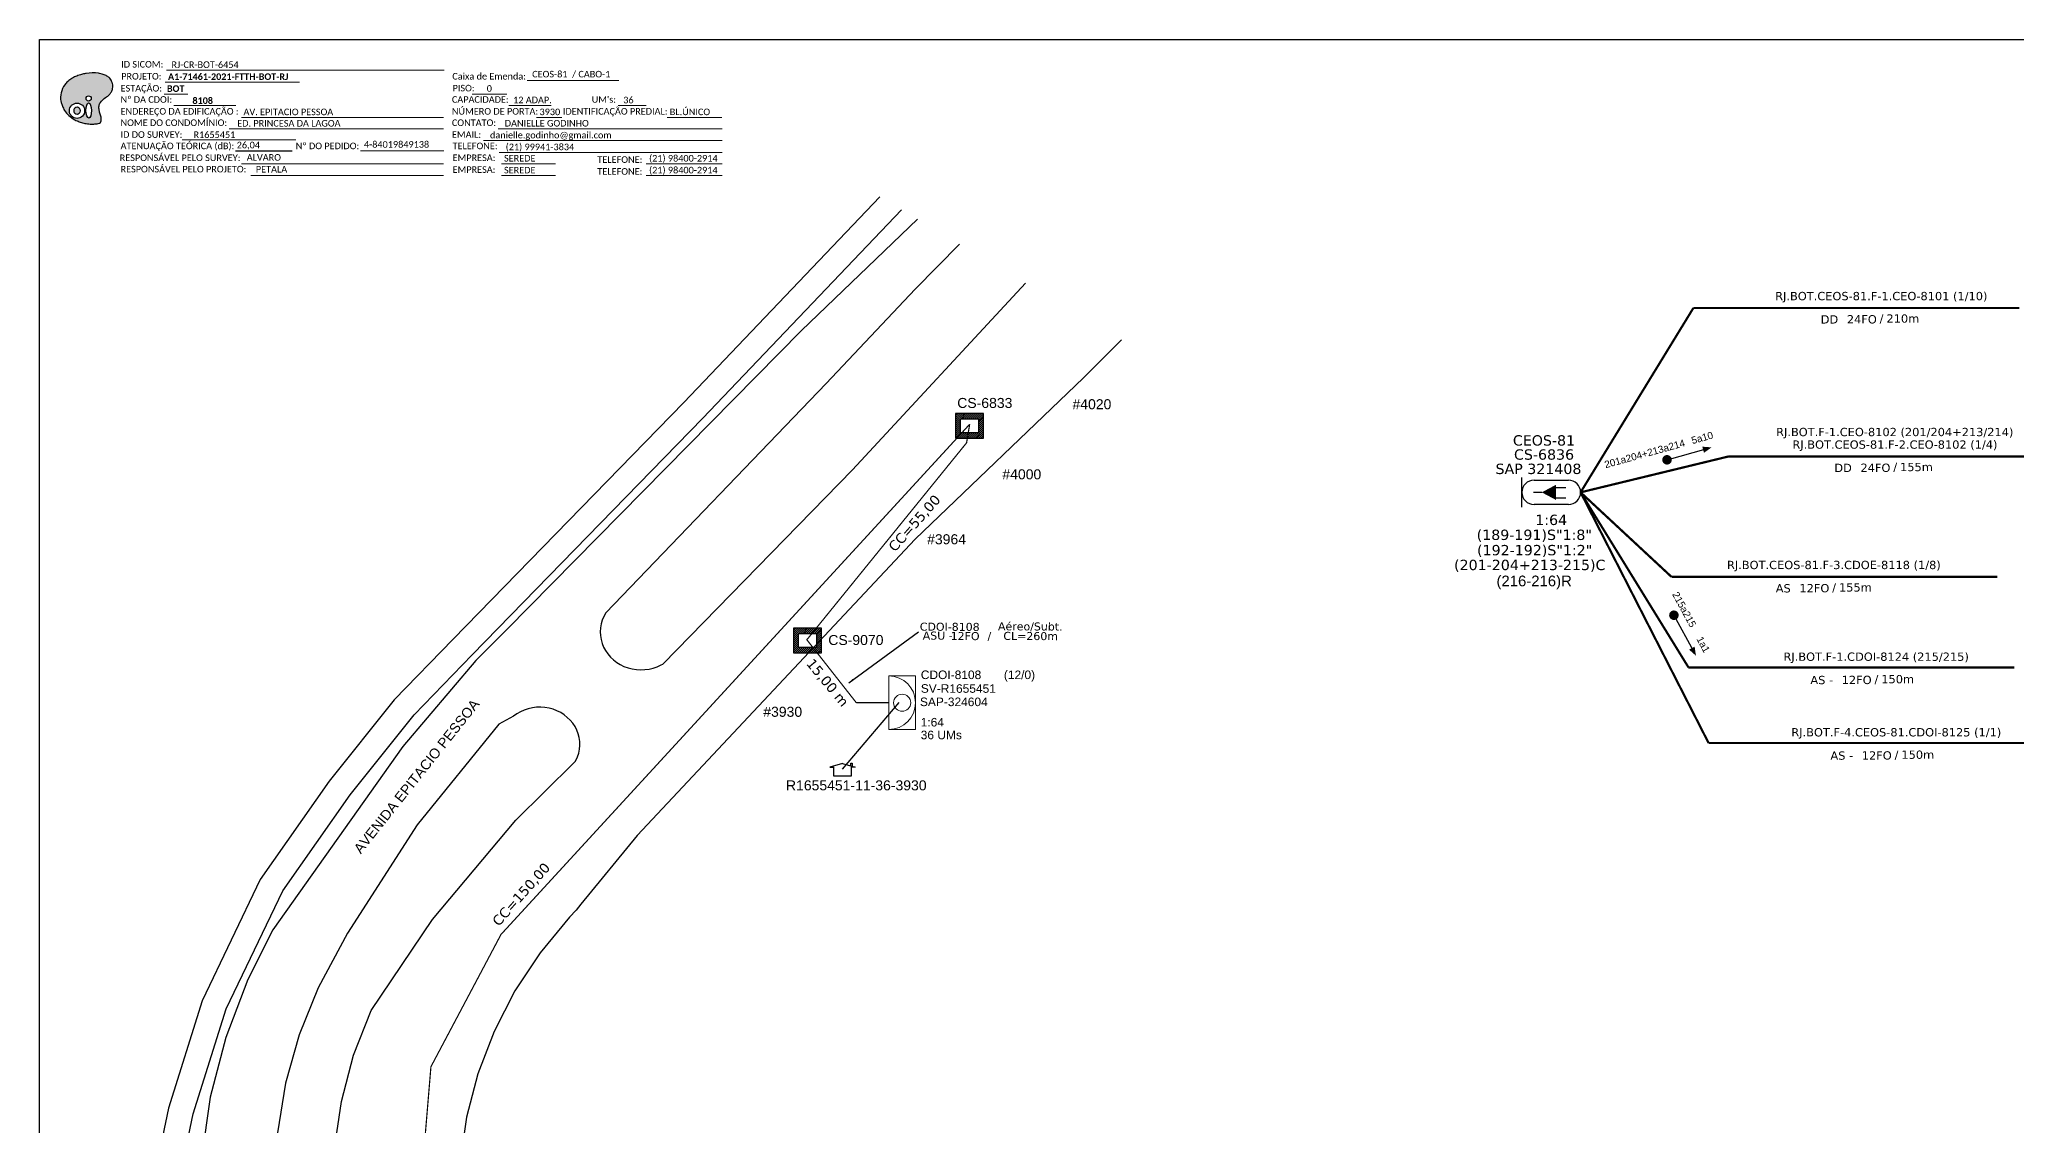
# Model space of a CAD drawing. Extents: x 0 to 841, y 0 to 594.
# Drawn here: x 0 to 541, y 297 to 594 of the extents above; entities that cross this region are included whole.
import ezdxf
from ezdxf.enums import TextEntityAlignment as Align

# ---------------------------------------------------------------- set-up
doc = ezdxf.new("R2010")
doc.units = 0
for name, color, linetype in [('10.1-Caixas Subterrâneas', 5, 'Continuous'), ('20.4-CEOS', 1, 'Continuous'), ('CAP a instalar', 1, 'Continuous'), ('celulas gpon', 7, 'Continuous'), ('label_cabos', 7, 'Continuous'), ('Legenda', 1, 'Continuous'), ('MUB_SEGMENTO', 7, 'Continuous'), ('QUADRA', 7, 'Continuous'), ('SETA', 7, 'Continuous'), ('surveys', 7, 'Continuous'), ('surveys legendas', 7, 'Continuous')]:
    doc.layers.add(name, color=color, linetype=linetype)
for name, color, linetype, lineweight in [("20.0-LEGENDA DOS CDO'S", 1, 'Continuous', 0), ('20.1-CDO_INTERIOR', 1, 'Continuous', 0), ('40.1-ETIQUETAS', 1, 'Continuous', 20)]:
    doc.layers.add(name, color=color, linetype=linetype, lineweight=lineweight)
doc.layers.add('DROP DE CLIENTE', color=140, linetype='Continuous', plot=False)
doc.layers.add('EXTRA', color=50, linetype='Continuous', plot=False)
doc.styles.add('ARIAL', font='arial.ttf')
doc.styles.add('siredit', font='verdana.ttf')
doc.styles.add('WMF-Calibri0', font='calibri.ttf')
doc.styles.add('WMF-Calibri1', font='calibrib.ttf')
doc.linetypes.add('FENCELINE1', pattern='A,0.25,-0.1,[133,ltypeshp.shx,S=0.1,R=0,X=-0.1,Y=0],-0.1,1', length=1.45)
doc.dimstyles.new('ISO-25', dxfattribs={"dimtxt": 2.5, "dimasz": 2.5, "dimexe": 1.25, "dimexo": 0.625, "dimtad": 1, "dimtxsty": 'Standard', "dimcen": 2.5, "dimadec": 0, "dimazin": 0, "dimtfac": 1, "dimtmove": 0, "dimatfit": 3, "dimfxl": 0, "dimarcsym": 0})

# ---------------------------------------------------------------- blocks, each defined once
blk = doc.blocks.new('OI')
h = blk.add_hatch(color=40)
edge = h.paths.add_edge_path()
edge.add_spline(control_points=[(4.35, -0.67), (3.92, -0.99), (3.26, -1.5), (2.81, -2.59), (2.9, -3.5), (3.06, -4.27), (3.31, -4.85), (3.37, -5.39), (3.4, -5.88), (3.2, -6.4), (2.54, -6.61), (1.65, -6.63), (0.55, -6.67), (-0.56, -6.42), (-1.61, -6.14), (-2.77, -5.61), (-3.92, -4.77), (-4.89, -3.7), (-5.34, -2.65), (-5.6, -1.94), (-5.85, -0.96), (-5.71, 0.47), (-5.1, 2.02), (-4.14, 3.02), (-3.3, 3.61), (-2.37, 4.16), (-1.36, 4.44), (-0.56, 4.7), (0.79, 4.85), (2.24, 4.97), (3.79, 4.57), (4.67, 4.21), (5.44, 3.65), (5.76, 2.99), (6.03, 2.21), (6.01, 1.46), (5.72, 0.64), (5.31, 0.08), (4.88, -0.38), (4.51, -0.55), (4.35, -0.67)], knot_values=[0, 0, 0, 0, 1.60434, 2.417191, 3.427595, 4.282808, 4.776746, 5.304182, 5.888771, 6.258406, 6.858137, 7.79129, 8.986195, 10.124242, 11.187857, 12.242908, 13.953784, 15.414161, 16.515391, 17.349188, 17.675853, 19.552021, 21.515531, 22.568638, 23.63245, 24.621084, 25.782718, 26.745347, 27.142653, 29.870543, 31.004649, 31.921532, 32.709589, 33.801391, 34.042471, 35.192333, 35.971461, 36.628871, 37.254359, 37.836911, 37.836911, 37.836911, 37.836911], degree=3, periodic=0)
h.paths.add_polyline_path([(1.13, -0.87, -1), (-0.04, -0.87, -1)], flags=16)
edge = h.paths.add_edge_path(flags=16)
edge.add_ellipse((0.56, -3.59), major_axis=(-0.02, 1.71), ratio=0.361305, start_angle=0, end_angle=360)
h.paths.add_polyline_path([(-0.36, -3.62, -1), (-3.8, -3.62, -1)], flags=16)
edge = h.paths.add_edge_path(flags=0)
edge.add_ellipse((-2.08, -3.62), major_axis=(0, 0.885), ratio=0.758294, start_angle=0, end_angle=360)
at = {"color": 40}
for centre, radius in [((-2.08, -3.62), 1.72), ((0.54, -0.87), 0.587)]:
    blk.add_circle(centre, radius, dxfattribs=at)
blk.add_ellipse((-2.08, -3.62), major_axis=(0, 0.885), ratio=0.758294, start_param=-3.141592653589792, end_param=3.141592653589792, dxfattribs=at)
blk.add_ellipse((0.56, -3.59), major_axis=(-0.02, 1.71), ratio=0.361305, dxfattribs=at)
at = {"color": 40, "start_tangent": (-0.800898, -0.598801), "end_tangent": (-0.800898, -0.598801)}
blk.add_spline([(4.35, -0.67), (3.2, -1.78), (2.9, -2.54), (2.92, -3.55), (3.12, -4.38), (3.28, -4.85), (3.37, -5.37), (3.35, -5.95), (3.2, -6.29), (2.66, -6.55), (1.73, -6.63), (0.54, -6.62), (-0.58, -6.41), (-1.6, -6.11), (-2.56, -5.67), (-3.95, -4.67), (-4.89, -3.56), (-5.37, -2.56), (-5.64, -1.78), (-5.72, -1.46), (-5.63, 0.42), (-4.84, 2.22), (-4.13, 2.99), (-3.27, 3.62), (-2.4, 4.09), (-1.3, 4.47), (-0.37, 4.72), (0.02, 4.77), (2.75, 4.8), (3.85, 4.53), (4.69, 4.16), (5.31, 3.68), (5.85, 2.73), (5.93, 2.5), (5.94, 1.35), (5.67, 0.62), (5.29, 0.08), (4.84, -0.36), (4.35, -0.67)], degree=3, dxfattribs=at)
blk = doc.blocks.new('SURVEY_SURVEY')
for p, q in [((0, 0.0000127), (-0.0000126, 0.000009)), ((-0.0000126, 0.000009), (-0.0000086, 0.000009)), ((-0.0000086, 0), (-0.0000086, 0.000009)), ((0.0000086, 0), (-0.0000086, 0)), ((0, 0.0000127), (0.0000126, 0.000009)), ((0.0000084, 0.0000132), (0.0000098, 0.0000132)), ((0.0000084, 0.0000103), (0.0000084, 0.0000132)), ((0.0000126, 0.000009), (0.0000086, 0.000009)), ((0.0000086, 0.000009), (0.0000086, 0)), ((0.0000098, 0.0000132), (0.0000098, 0.0000099))]:
    blk.add_line(p, q)
blk = doc.blocks.new('*X13')
at = {"color": 0, "linetype": 'Continuous'}
for p, q in [((-1.25, 0.34099), (-0.49099, 1.1)), ((-1.25, 0.517767), (-0.667767, 1.1)), ((-1.25, 0.694544), (-0.844544, 1.1)), ((-1.25, 0.87132), (-1.02132, 1.1)), ((-1.25, 1.048097), (-1.198097, 1.1)), ((-1.25, 0.164214), (-0.8035, 0.610714)), ((-1.25, -0.012563), (-0.8035, 0.433937)), ((-1.25, -0.18934), (-0.8035, 0.25716)), ((-1.25, -0.366117), (-0.8035, 0.080383)), ((-0.789214, 0.625), (-0.314214, 1.1)), ((-0.612437, 0.625), (-0.137437, 1.1)), ((-0.43566, 0.625), (0.03934, 1.1)), ((-0.258883, 0.625), (0.216117, 1.1)), ((-0.082107, 0.625), (0.392893, 1.1)), ((0.09467, 0.625), (0.56967, 1.1)), ((0.271447, 0.625), (0.746447, 1.1)), ((0.448223, 0.625), (0.923223, 1.1)), ((0.625, 0.625), (1.1, 1.1)), ((0.801777, 0.625), (1.25, 1.073223)), ((0.8035, 0.449947), (1.25, 0.896447)), ((0.8035, 0.27317), (1.25, 0.71967)), ((0.8035, 0.096393), (1.25, 0.542893)), ((0.8035, -0.080383), (1.25, 0.366117)), ((0.8035, -0.25716), (1.25, 0.18934)), ((0.8035, -0.433937), (1.25, 0.012563)), ((-1.25, -0.542893), (-0.8035, -0.096393)), ((-1.25, -0.71967), (-0.8035, -0.27317)), ((-1.25, -0.896447), (-0.8035, -0.449947)), ((-1.25, -1.073223), (-0.801777, -0.625)), ((-1.1, -1.1), (-0.625, -0.625)), ((-0.923223, -1.1), (-0.448223, -0.625)), ((-0.746447, -1.1), (-0.271447, -0.625)), ((-0.56967, -1.1), (-0.09467, -0.625)), ((-0.392893, -1.1), (0.082107, -0.625)), ((-0.216117, -1.1), (0.258883, -0.625)), ((-0.03934, -1.1), (0.43566, -0.625)), ((0.137437, -1.1), (0.612437, -0.625)), ((0.314214, -1.1), (0.789214, -0.625)), ((0.49099, -1.1), (1.25, -0.34099)), ((0.667767, -1.1), (1.25, -0.517767)), ((0.8035, -0.610714), (1.25, -0.164214)), ((0.844544, -1.1), (1.25, -0.694544)), ((1.02132, -1.1), (1.25, -0.87132)), ((1.198097, -1.1), (1.25, -1.048097))]:
    blk.add_line(p, q, dxfattribs=at)
blk = doc.blocks.new('MANHOLE_MQ')
at = {"color": 0, "linetype": 'Continuous'}
for p, q in [((0.00000623, 0.00000569), (-0.00000627, 0.00000569)), ((-0.00000627, 0.00000569), (-0.00000627, -0.00000531)), ((-0.00000404, 0.00000331), (0.00000399, 0.00000331)), ((-0.00000404, -0.00000294), (-0.00000404, 0.00000331)), ((0.00000399, 0.00000331), (0.00000399, -0.00000294)), ((0.00000623, -0.00000531), (0.00000623, 0.00000569)), ((-0.00000627, -0.00000531), (0.00000623, -0.00000531)), ((0.00000399, -0.00000294), (-0.00000404, -0.00000294)), ((0.00000399, -0.00000294), (0.00000399, -0.00000294))]:
    blk.add_line(p, q, dxfattribs=at)
at = {"color": 0, "linetype": 'Continuous', "xscale": 5e-06, "yscale": 5e-06, "zscale": 1e-05}
blk.add_blockref('*X13', (-0.00000002, 0.00000019), dxfattribs=at)
blk = doc.blocks.new('LEGENDA DOS CABOS')
at = {"layer": 'EXTRA', "color": 0, "style": 'siredit'}
for tag, p in [('ID', (4.6, 0.97)), ('XX', (9.03, 0.97))]:
    blk.add_attdef(tag, text='', height=0.48, rotation=359.69, dxfattribs=at).set_placement(p, align=Align.MIDDLE_CENTER)
at = {"layer": 'Legenda', "color": 0, "style": 'siredit'}
for tag, p in [('TIPO_CABO', (1.31, 0)), ('CABO', (4.69, -0.05)), ('/', (6.81, -0.05)), ('METROS', (10.03, -0.05))]:
    blk.add_attdef(tag, text='', height=0.8, rotation=359.69, dxfattribs=at).set_placement(p, align=Align.MIDDLE_CENTER)
blk = doc.blocks.new('CEOS_RP_CT_DRT')
at = {"layer": '20.4-CEOS', "color": 0}
for p, q in [((-4.54, 1.19), (-1.19, 1.19)), ((-1.19, -1.19), (-4.54, -1.19))]:
    blk.add_line(p, q, dxfattribs=at)
for points in [[(-5.73, -1.43), (-5.73, 1.44)], [(-3.79, 0), (-4.59, 0)], [(-2.47, 0.48), (-1.45, 0.48)], [(-2.47, -0.52), (-1.45, -0.52)]]:
    blk.add_lwpolyline(points, dxfattribs=at)
blk.add_lwpolyline([(-3.79, 0, 0, 1.47, 0), (-2.41, 0, 1.47, 1.47, 0)], format="xyseb", dxfattribs=at)
for centre, start, end in [((-4.54, 0), 90, 270), ((-1.19, 0), 270, 90)]:
    blk.add_arc(centre, 1.19, start, end, dxfattribs=at)
at = {"layer": '20.4-CEOS', "color": 7, "style": 'siredit'}
for tag, p in [('Nº_DA_CEOS', (-2.86, 5.6)), ('LOCAL', (-2.86, 4.24)), ('SAP', (-2.86, 2.78)), ('RACIO_SPLITAGEM', (-2.86, -1.88)), ('FIBRAS_SPLITTER', (-2.86, -3.58)), ('FIBRAS_TOP_C', (-2.86, -5.08)), ('RESERVA_FINAIS', (-2.86, -6.39))]:
    blk.add_attdef(tag, text='', height=1.01, dxfattribs=at).set_placement(p, align=Align.TOP_CENTER)
blk = doc.blocks.new('ETIQUETA_RS5F')
at = {"layer": '40.1-ETIQUETAS', "color": 0, "style": 'siredit'}
blk.add_text('/', height=1.5, dxfattribs=at).set_placement((1.58, -1.95), align=Align.MIDDLE_RIGHT)
for tag, p in [('ETIQUETA_R_PRIMARIA', (1.21, 4.1)), ('ETIQUETA_R_SECUNDARIA', (1.21, 2.1)), ('F_ATIVAS/F_MORTAS', (1.14, -4.24))]:
    blk.add_attdef(tag, text='', height=1.5, dxfattribs=at).set_placement(p, align=Align.MIDDLE_CENTER)
for tag, p in [('TIPO_CABO', (-6.58, -2.12)), ('CAP_CABO', (0.4, -2.09))]:
    blk.add_attdef(tag, text='', height=1.5, dxfattribs=at).set_placement(p, align=Align.MIDDLE_RIGHT)
blk.add_attdef('METROS', text='', height=1.5, dxfattribs=at).set_placement((2.14, -1.95), align=Align.MIDDLE_LEFT)
for tag, p in [('FUSÃO_1', (0.85, -8.39)), ('FUSÃO_2', (0.85, -10.6)), ('FUSÃO_3', (0.85, -12.93)), ('FUSÃO_4', (0.85, -15.14)), ('FUSÃO_5', (0.85, -17.16))]:
    blk.add_attdef(tag, text='', height=1.5, dxfattribs=at).set_placement(p, align=Align.CENTER)

msp = doc.modelspace()

# ---------------------------------------------------------------- hatches: boundary and pattern name
h = msp.add_hatch()
h.set_pattern_fill('ANSI31', color=1, scale=10, style=0)
h.set_pattern_definition([(45, (-457.8024, -17.5247), (-0.8838835, 0.8838835), [])])
h.paths.add_polyline_path([(156.27, 370.79), (165.7, 370.79), (165.7, 375.94), (156.27, 375.94)], flags=9)

# ---------------------------------------------------------------- linework, layer by layer
msp.add_lwpolyline([(0, 594), (841, 594), (841, 0), (0, 0)], close=True)
at = {"color": 7, "lineweight": 0}
for points in [[(34.74, 585.59), (110.71, 585.59)], [(34.06, 579.03), (40.61, 579.03)], [(34.35, 582.31), (71.14, 582.31)], [(118.34, 579.07), (127.83, 579.07)], [(133.39, 582.8), (158.52, 582.8)], [(36.72, 575.96), (53.69, 575.96)], [(128.39, 575.96), (140.01, 575.96)], [(158.33, 575.96), (166, 575.96)], [(51.88, 569.61), (110.55, 569.61)], [(55.29, 572.72), (110.55, 572.72)], [(125.51, 569.61), (186.74, 569.61)], [(135.98, 572.72), (142.92, 572.72)], [(171.67, 572.72), (186.71, 572.72)], [(39.04, 566.55), (70.09, 566.55)], [(87.81, 563.58), (110.57, 563.58)], [(121.47, 566.38), (186.74, 566.38)], [(125.75, 563.14), (186.74, 563.14)], [(55.29, 560.03), (110.55, 560.03)], [(126.36, 560.03), (141.16, 560.03)], [(165.97, 560.03), (186.74, 560.03)], [(57.78, 556.79), (110.55, 556.79)], [(126.36, 556.79), (141.16, 556.79)], [(165.97, 556.79), (186.74, 556.79)]]:
    msp.add_lwpolyline(points, dxfattribs=at)
at = {"color": 7}
msp.add_lwpolyline([(53.58, 563.58), (69.09, 563.58)], dxfattribs=at)
at = {"const_width": 1.3}
for points in [[(444.65, 478.88, 1), (445.9, 479.23, 1)], [(446.84, 437.12, 1), (447.46, 435.98, 1)]]:
    msp.add_lwpolyline(points, format="xyb", close=True, dxfattribs=at)
at = {"layer": '20.1-CDO_INTERIOR', "color": 1, "lineweight": 18}
msp.add_lwpolyline([(239.66, 405.3), (239.67, 419.93), (232.35, 419.94), (232.35, 405.31)], close=True, dxfattribs=at)
msp.add_circle((236.01, 412.62), 2.34, dxfattribs=at)
msp.add_arc((232.35, 412.62), 7.31, 269.9724, 89.9724, dxfattribs=at)
at = {"layer": 'CAP a instalar', "color": 7, "linetype": 'FENCELINE1', "ltscale": 7, "const_width": 0.605}
for points in [[(452.48, 520.57), (421.62, 470.16)], [(541.63, 520.57), (452.48, 520.57)], [(462.05, 479.96), (421.62, 470.16)], [(551.2, 479.96), (462.05, 479.96)], [(446.51, 447.03), (421.62, 470.16)], [(535.67, 447.03), (446.51, 447.03)]]:
    msp.add_lwpolyline(points, dxfattribs=at)
at = {"layer": 'CAP a instalar', "linetype": 'FENCELINE1', "ltscale": 4, "const_width": 0.329}
for points in [[(108.88, 209.41), (118.42, 210.65), (102.99, 263.91), (107.08, 313.06), (126.25, 349.23), (254.49, 488.79)], [(254.49, 488.79), (253.64, 483.71), (209.93, 429.84), (223.47, 412.62)], [(223.47, 412.62), (232.35, 412.62)]]:
    msp.add_lwpolyline(points, dxfattribs=at)
at = {"layer": 'CAP a instalar', "color": 8, "linetype": 'FENCELINE1', "ltscale": 7, "const_width": 0.605}
for points in [[(451.14, 422.28), (421.62, 470.16)], [(456.64, 401.61), (421.62, 470.16)], [(540.29, 422.28), (451.14, 422.28)], [(545.79, 401.61), (456.64, 401.61)]]:
    msp.add_lwpolyline(points, dxfattribs=at)
at = {"layer": 'DROP DE CLIENTE'}
msp.add_lwpolyline([(219.71, 394.41), (235.19, 412.69)], dxfattribs=at)
at = {"layer": 'QUADRA', "color": 4}
for points in [[(229.91, 550.95), (176.26, 494.76), (113.17, 429.99), (97.05, 413.37), (79.22, 391.14), (60.4, 364.3), (44.47, 331.11), (35.26, 301.75), (31.59, 284.28), (31.09, 268.17), (32.34, 254.37), (35.32, 243.88), (40.55, 224.22), (52.05, 187.52), (62.38, 160.12)], [(69.95, 159.67), (58.71, 189.49), (47.3, 225.89), (42.09, 245.48), (39.25, 255.47), (38.09, 268.34), (38.56, 283.57), (42.07, 300.22), (51.05, 328.89), (66.56, 361.2), (84.97, 387.45), (102.47, 409.27), (118.39, 425.69), (181.5, 490.48), (235.87, 547.42)], [(240.2, 544.86), (208.47, 514.4), (127.87, 432.69), (119.36, 424.19), (99.42, 400.66), (63.86, 350.46), (57, 336.96), (50.93, 321.1), (46.69, 304.75), (44.35, 288.09), (43.88, 271.28), (45.3, 254.51), (48.56, 238.24), (48.61, 237.99), (76.65, 159.27)], [(251.7, 538.05), (239.57, 525.71), (215.25, 499.93), (154.93, 437.19), (154.39, 436.22), (153.97, 435.23), (153.67, 434.18), (153.47, 433.12), (153.4, 432.03), (153.44, 430.97), (153.62, 429.88), (153.9, 428.85), (154.31, 427.84), (154.83, 426.86), (155.46, 425.95), (156.19, 425.12), (157, 424.34), (157.91, 423.65), (158.88, 423.05), (159.9, 422.56), (161, 422.16), (162.13, 421.87), (163.28, 421.69), (164.45, 421.63), (165.6, 421.67), (166.77, 421.83), (167.89, 422.11), (168.98, 422.47), (170.04, 422.98), (170.07, 423), (170.52, 423.2), (170.6, 423.3), (222.45, 476.33), (269.76, 527.36), (269.76, 527.36)], [(296, 511.83), (285.61, 501.44), (239.54, 457.35), (163.5, 376.32), (148.11, 357.52), (148.11, 357.52), (146.85, 355.9), (145.03, 353.97), (136.97, 344.24), (130.06, 333.79), (124.36, 322.73), (119.92, 311.16), (116.82, 299.24), (115.09, 287.08), (114.74, 274.82), (115.79, 262.6)], [(80.67, 290.67), (82.58, 303.57), (85.93, 316.19), (90.71, 328.42), (107.52, 353.3), (130.34, 380.48), (146.18, 396.19), (146.66, 396.64), (146.68, 396.69), (146.76, 396.84), (147.2, 397.84), (147.54, 398.85), (147.73, 399.89), (147.83, 400.96), (147.79, 402.02), (147.64, 403.08), (147.39, 404.12), (147, 405.12), (146.51, 406.08), (145.91, 406.99), (145.2, 407.85), (144.39, 408.6), (143.53, 409.31), (142.59, 409.92), (141.56, 410.43), (140.49, 410.83), (139.39, 411.12), (138.27, 411.33), (137.12, 411.39), (135.95, 411.38), (134.83, 411.24), (133.71, 410.98), (132.62, 410.62), (131.59, 410.16), (130.61, 409.61), (129.68, 408.96)], [(129.68, 408.96), (125.63, 406.79), (103.31, 379.18), (84.24, 349.56), (76.24, 334.61), (71.05, 321.8), (67.33, 308.54), (65.13, 294.99), (64.46, 281.32), (65.21, 268.8), (71.96, 232.13), (82.82, 196.34), (86.47, 186.77), (87.31, 184.3)]]:
    msp.add_lwpolyline(points, dxfattribs=at)
at = {"layer": 'SETA'}
for points in [[(445.27, 479.06), (456.01, 482.04)], [(447.15, 436.55), (452.47, 426.76)]]:
    msp.add_lwpolyline(points, dxfattribs=at)
for points in [[(454.92, 482.65), (457.44, 482.45), (455.38, 480.98)], [(452.82, 427.96), (453.19, 425.46), (451.3, 427.14)]]:
    msp.add_solid(points, dxfattribs=at)

# ---------------------------------------------------------------- block references
at = {"color": 7, "xscale": 1.213923925138498, "yscale": 1.213923925184645, "zscale": 1.213923925163967, "rotation": 0.1532896023337312}
msp.add_blockref('OI', (12.77, 578.94), dxfattribs=at)
at = {"layer": '10.1-Caixas Subterrâneas', "color": 30, "xscale": 612610.6181868666, "yscale": 612610.6181868666, "zscale": 612610.6181868666, "rotation": 180.0000000000631}
for p in [(254.42, 488.5), (210.11, 429.79)]:
    msp.add_blockref('MANHOLE_MQ', p, dxfattribs=at)
at = {"layer": '20.4-CEOS', "color": 7}
ref = msp.add_blockref('CEOS_RP_CT_DRT', (421.62, 470.15), dxfattribs=dict(at, xscale=2.802302330451965, yscale=2.802302330451965, zscale=2.802302330451965))
ref.add_attrib('Nº_DA_CEOS', 'CEOS-81', dxfattribs={"color": 7, "height": 2.829, "style": 'siredit'}).set_placement((411.61, 485.78), align=Align.TOP_CENTER)
ref.add_attrib('LOCAL', 'CS-6836', dxfattribs={"color": 7, "height": 2.829, "style": 'siredit'}).set_placement((411.63, 481.92), align=Align.TOP_CENTER)
ref.add_attrib('SAP', 'SAP 321408', dxfattribs={"color": 7, "height": 2.829, "style": 'siredit'}).set_placement((410.1, 478), align=Align.TOP_CENTER)
ref.add_attrib('RACIO_SPLITAGEM', '1:64', dxfattribs={"color": 7, "height": 2.829, "style": 'siredit'}).set_placement((413.59, 464.05), align=Align.TOP_CENTER)
ref.add_attrib('FIBRAS_SPLITTER', '(189-191)S"1:8"', dxfattribs={"color": 7, "height": 2.8294, "style": 'siredit'}).set_placement((408.95, 459.96), align=Align.TOP_CENTER)
ref.add_attrib('FIBRAS_TOP_C', '(192-192)S"1:2"', dxfattribs={"color": 7, "height": 2.8294, "style": 'siredit'}).set_placement((409.05, 455.77), align=Align.TOP_CENTER)
ref.add_attrib('RESERVA_FINAIS', '(201-204+213-215)C', dxfattribs={"color": 7, "height": 2.8294, "style": 'siredit'}).set_placement((407.71, 451.72), align=Align.TOP_CENTER)
at = {"layer": '40.1-ETIQUETAS', "color": 7}
ref = msp.add_blockref('ETIQUETA_RS5F', (502.1, 520.66), dxfattribs=dict(at, xscale=1.512077121442401, yscale=1.512077121442401, zscale=1.512077121442401))
ref.add_attrib('ETIQUETA_R_SECUNDARIA', 'RJ.BOT.CEOS-81.F-1.CEO-8101 (1/10)', dxfattribs={"color": 0, "height": 2.2681, "style": 'siredit'}).set_placement((503.89, 523.84), align=Align.MIDDLE_CENTER)
ref.add_attrib('TIPO_CABO', 'DD', dxfattribs={"color": 0, "height": 2.268, "style": 'siredit'}).set_placement((492.1, 517.46), align=Align.MIDDLE_RIGHT)
ref.add_attrib('CAP_CABO', '24FO', dxfattribs={"color": 0, "height": 2.268, "style": 'siredit'}).set_placement((502.66, 517.49), align=Align.MIDDLE_RIGHT)
ref.add_attrib('METROS', '210m', dxfattribs={"color": 0, "height": 2.268, "style": 'siredit'}).set_placement((505.3, 517.7), align=Align.MIDDLE_LEFT)
ref = msp.add_blockref('ETIQUETA_RS5F', (505.83, 480.05), dxfattribs=dict(at, xscale=1.512077121442401, yscale=1.512077121442401, zscale=1.512077121442401))
ref.add_attrib('ETIQUETA_R_PRIMARIA', 'RJ.BOT.F-1.CEO-8102 (201/204+213/214)', dxfattribs={"color": 0, "height": 2.2681, "style": 'siredit'}).set_placement((507.57, 486.66), align=Align.MIDDLE_CENTER)
ref.add_attrib('ETIQUETA_R_SECUNDARIA', 'RJ.BOT.CEOS-81.F-2.CEO-8102 (1/4)', dxfattribs={"color": 0, "height": 2.2681, "style": 'siredit'}).set_placement((507.62, 483.23), align=Align.MIDDLE_CENTER)
ref.add_attrib('TIPO_CABO', 'DD', dxfattribs={"color": 0, "height": 2.268, "style": 'siredit'}).set_placement((495.83, 476.85), align=Align.MIDDLE_RIGHT)
ref.add_attrib('CAP_CABO', '24FO', dxfattribs={"color": 0, "height": 2.268, "style": 'siredit'}).set_placement((506.39, 476.88), align=Align.MIDDLE_RIGHT)
ref.add_attrib('METROS', '155m', dxfattribs={"color": 0, "height": 2.268, "style": 'siredit'}).set_placement((509.03, 477.09), align=Align.MIDDLE_LEFT)
ref = msp.add_blockref('ETIQUETA_RS5F', (489.12, 447.12), dxfattribs=dict(at, xscale=1.512077121442401, yscale=1.512077121442401, zscale=1.512077121442401))
ref.add_attrib('ETIQUETA_R_SECUNDARIA', 'RJ.BOT.CEOS-81.F-3.CDOE-8118 (1/8)', dxfattribs={"color": 0, "height": 2.2681, "style": 'siredit'}).set_placement((490.91, 450.3), align=Align.MIDDLE_CENTER)
ref.add_attrib('TIPO_CABO', 'AS', dxfattribs={"color": 0, "height": 2.268, "style": 'siredit'}).set_placement((479.12, 443.92), align=Align.MIDDLE_RIGHT)
ref.add_attrib('CAP_CABO', '12FO', dxfattribs={"color": 0, "height": 2.268, "style": 'siredit'}).set_placement((489.68, 443.95), align=Align.MIDDLE_RIGHT)
ref.add_attrib('METROS', '155m', dxfattribs={"color": 0, "height": 2.268, "style": 'siredit'}).set_placement((492.32, 444.16), align=Align.MIDDLE_LEFT)
at = {"layer": '40.1-ETIQUETAS', "color": 8}
ref = msp.add_blockref('ETIQUETA_RS5F', (500.7, 422.03), dxfattribs=dict(at, xscale=1.512077121442401, yscale=1.512077121442401, zscale=1.512077121442401))
ref.add_attrib('ETIQUETA_R_SECUNDARIA', 'RJ.BOT.F-1.CDOI-8124 (215/215)', dxfattribs={"color": 0, "height": 2.2681, "style": 'siredit'}).set_placement((502.49, 425.21), align=Align.MIDDLE_CENTER)
ref.add_attrib('TIPO_CABO', 'AS -', dxfattribs={"color": 0, "height": 2.268, "style": 'siredit'}).set_placement((490.7, 418.83), align=Align.MIDDLE_RIGHT)
ref.add_attrib('CAP_CABO', '12FO', dxfattribs={"color": 0, "height": 2.268, "style": 'siredit'}).set_placement((501.25, 418.86), align=Align.MIDDLE_RIGHT)
ref.add_attrib('METROS', '150m', dxfattribs={"color": 0, "height": 2.268, "style": 'siredit'}).set_placement((503.89, 419.07), align=Align.MIDDLE_LEFT)
ref = msp.add_blockref('ETIQUETA_RS5F', (506.2, 401.36), dxfattribs=dict(at, xscale=1.512077121442401, yscale=1.512077121442401, zscale=1.512077121442401))
ref.add_attrib('ETIQUETA_R_SECUNDARIA', 'RJ.BOT.F-4.CEOS-81.CDOI-8125 (1/1)', dxfattribs={"color": 0, "height": 2.2681, "style": 'siredit'}).set_placement((507.99, 404.54), align=Align.MIDDLE_CENTER)
ref.add_attrib('TIPO_CABO', 'AS -', dxfattribs={"color": 0, "height": 2.268, "style": 'siredit'}).set_placement((496.19, 398.16), align=Align.MIDDLE_RIGHT)
ref.add_attrib('CAP_CABO', '12FO', dxfattribs={"color": 0, "height": 2.268, "style": 'siredit'}).set_placement((506.75, 398.2), align=Align.MIDDLE_RIGHT)
ref.add_attrib('METROS', '150m', dxfattribs={"color": 0, "height": 2.268, "style": 'siredit'}).set_placement((509.39, 398.41), align=Align.MIDDLE_LEFT)
at = {"layer": 'label_cabos', "color": 2, "lineweight": 0}
ref = msp.add_blockref('LEGENDA DOS CABOS', (239.73, 429.83), dxfattribs=dict(at, xscale=2.189348557648234, yscale=2.189348557648234, zscale=2.189348557648234))
ref.add_attrib('ID', 'CDOI-8108', dxfattribs={"color": 0, "height": 2.189, "rotation": 359.69, "style": 'siredit'}).set_placement((249.02, 433.39), align=Align.MIDDLE_CENTER)
ref.add_attrib('CABO', '12FO', dxfattribs={"color": 0, "height": 2.189, "rotation": 359.69, "style": 'siredit'}).set_placement((253.23, 430.86), align=Align.MIDDLE_CENTER)
ref.add_attrib('METROS', 'CL=260m', dxfattribs={"color": 0, "height": 2.189, "rotation": 359.69, "style": 'siredit'}).set_placement((271.17, 430.86), align=Align.MIDDLE_CENTER)
ref.add_attrib('XX', 'Aéreo/Subt.', dxfattribs={"color": 0, "height": 2.1893, "rotation": 359.69, "style": 'siredit'}).set_placement((271.06, 433.49), align=Align.MIDDLE_CENTER)
ref.add_attrib('/', '/', dxfattribs={"color": 0, "height": 2.19, "rotation": 359.69, "style": 'siredit'}).set_placement((259.86, 430.86), align=Align.MIDDLE_CENTER)
ref.add_attrib('TIPO_CABO', 'ASU -', dxfattribs={"color": 0, "height": 2.189, "rotation": 359.69, "style": 'siredit'}).set_placement((245.73, 430.97), align=Align.MIDDLE_CENTER)
at = {"layer": 'surveys', "color": 255, "xscale": 273668.5697060292, "yscale": 273668.5697060292, "zscale": 273668.5697060292}
msp.add_blockref('SURVEY_SURVEY', (219.66, 392.5), dxfattribs=at)

# ---------------------------------------------------------------- texts
at = {"color": 7, "lineweight": 0, "style": 'WMF-Calibri0'}
for s, height, p in [('PROJETO: ', 1.793, (22.34, 583.06)), ('ID SICOM:', 1.793, (22.34, 586.34)), ('Caixa de Emenda:', 1.7927, (112.93, 583.06)), ('ESTAÇÃO:', 1.793, (22.17, 579.78)), ('PISO:', 1.793, (113, 579.82)), ('ENDEREÇO DA EDIFICAÇÃO :', 1.7927, (22.17, 573.47)), ('Nº DA CDOI:', 1.7927, (22.17, 576.71)), ('CAPACIDADE:', 1.7927, (112.82, 576.71)), ('NÚMERO DE PORTA:', 1.7927, (112.82, 573.47)), ('IDENTIFICAÇÃO PREDIAL:', 1.7927, (143.19, 573.47)), ("UM's:", 1.793, (151.07, 576.71)), ('NOME DO CONDOMÍNIO:', 1.7927, (22.17, 570.36)), ('ID DO SURVEY:', 1.7927, (22.17, 567.12)), ('CONTATO:', 1.793, (112.82, 570.36)), ('EMAIL:', 1.793, (112.82, 567.12)), ('RESPONSÁVEL PELO SURVEY:', 1.7927, (21.93, 560.77)), ('ATENUAÇÃO TEÓRICA (dB):', 1.7927, (22.17, 564.01)), ('Nº DO PEDIDO:', 1.7927, (70.1, 564.01)), ('TELEFONE:', 1.793, (113, 564.01)), ('EMPRESA:', 1.793, (113, 560.77)), ('RESPONSÁVEL PELO PROJETO:', 1.7927, (22.17, 557.66)), ('EMPRESA:', 1.793, (113, 557.54)), ('TELEFONE:', 1.793, (152.61, 560.27)), ('TELEFONE:', 1.793, (152.61, 557.03))]:
    msp.add_text(s, height=height, dxfattribs=at).set_placement(p)
at = {"color": 7}
for s, height, style, p in [('A1-71461-2021-FTTH-BOT-RJ', 1.7927, 'WMF-Calibri1', (35.15, 582.96)), ('CEOS-81  / CABO-1', 1.7927, 'WMF-Calibri0', (134.78, 583.64)), ('BOT', 1.793, 'WMF-Calibri1', (34.85, 579.68)), ('0', 1.79, 'WMF-Calibri0', (122.36, 579.72)), ('AV. EPITACIO PESSOA', 1.7927, 'WMF-Calibri0', (55.8, 573.31)), ('12 ADAP.', 1.793, 'WMF-Calibri0', (129.57, 576.58)), ('3930', 1.793, 'WMF-Calibri0', (136.79, 573.32)), ('36', 1.793, 'WMF-Calibri0', (159.69, 576.56)), ('BL.ÚNICO', 1.793, 'WMF-Calibri0', (172.43, 573.32)), ('R1655451', 1.793, 'WMF-Calibri0', (42.13, 567.08)), ('ED. PRINCESA DA LAGOA', 1.7927, 'WMF-Calibri0', (54.08, 570.19)), ('danielle.godinho@gmail.com ', 1.7927, 'WMF-Calibri0', (123.25, 566.97)), ('DANIELLE GODINHO ', 1.7927, 'WMF-Calibri0', (127.29, 570.21)), ('26,04', 1.793, 'WMF-Calibri0', (53.95, 564.25)), ('ALVARO', 1.793, 'WMF-Calibri0', (56.69, 560.87)), ('4-84019849138 ', 1.7927, 'WMF-Calibri0', (88.75, 564.42)), ('(21) 99941-3834 ', 1.7927, 'WMF-Calibri0', (127.53, 563.74)), ('(21) 98400-2914', 1.7927, 'WMF-Calibri0', (166.76, 560.63)), ('PETALA', 1.793, 'WMF-Calibri0', (59.18, 557.63)), ('SEREDE', 1.793, 'WMF-Calibri0', (127.07, 560.63)), ('SEREDE', 1.793, 'WMF-Calibri0', (127.07, 557.39)), ('(21) 98400-2914', 1.7927, 'WMF-Calibri0', (166.76, 557.39))]:
    msp.add_text(s, height=height, dxfattribs=dict(at, style=style)).set_placement(p)
for s, height, style, p in [('8108', 1.793, 'WMF-Calibri1', (44.64, 576.4)), ('(216-216)R', 2.917, 'ARIAL', (408.92, 444.47))]:
    msp.add_text(s, height=height, dxfattribs=dict(at, style=style)).set_placement(p, align=Align.CENTER)
at = {"style": 'ARIAL'}
for s, height, rotation, p in [('201a204+213a214', 1.9445, 15.5025, (439.41, 479.78)), ('5a10', 1.945, 15.5025, (455.15, 484.15)), ('215a215', 1.945, 298.518, (449.14, 437.64)), ('1a1', 1.945, 298.518, (454.33, 428.07))]:
    msp.add_text(s, height=height, rotation=rotation, dxfattribs=at).set_placement(p, align=Align.CENTER)
at = {"color": 7, "insert": (35.47, 588.03), "char_height": 1.7927, "width": 42.385, "attachment_point": 1, "style": 'WMF-Calibri1'}
msp.add_mtext('{\\fCalibri|b0|i0|c0|p34;\\C256; RJ-CR-BOT-6454}', dxfattribs=at)
at = {"layer": '10.1-Caixas Subterrâneas', "color": 30, "style": 'ARIAL'}
for s, p in [('CS-6833', (251.08, 493.24)), ('CS-9070', (215.8, 428.4))]:
    msp.add_text(s, height=2.737, dxfattribs=at).set_placement(p)
at = {"layer": "20.0-LEGENDA DOS CDO'S", "color": 1, "style": 'ARIAL'}
for s, height, p in [('SV-R1655451', 2.3409, (241.11, 415.34)), ('CDOI-8108', 2.341, (241.11, 419.09)), ('SAP-324604', 2.341, (240.87, 411.69)), ('1:64', 2.341, (241.08, 406.12)), ('36 UMs', 2.341, (241.08, 402.63))]:
    msp.add_text(s, height=height, rotation=359.9724, dxfattribs=at).set_placement(p)
msp.add_text(' (12/0)', height=2.341, rotation=359.9724, dxfattribs=at).set_placement((267.65, 419.08), align=Align.CENTER)
at = {"layer": 'celulas gpon', "color": 3, "style": 'siredit'}
for s, rotation, p in [('CC=55,00', 48.3824, (234.02, 453.69)), ('15,00 m', 309.556, (209.61, 423.26)), ('CC=150,00', 48.3824, (125.63, 351.28))]:
    msp.add_text(s, height=2.737, rotation=rotation, dxfattribs=at).set_placement(p)
at = {"layer": 'MUB_SEGMENTO', "color": 255, "style": 'ARIAL'}
msp.add_text('AVENIDA EPITACIO PESSOA', height=2.7367, rotation=51.5126, dxfattribs=at).set_placement((87.89, 371.12))
at = {"layer": 'surveys legendas', "color": 8, "style": 'ARIAL'}
for s, p in [('#4020', (282.61, 492.89)), ('#4000', (263.43, 473.72)), ('#3964', (242.84, 455.96)), ('#3930', (198.01, 408.77))]:
    msp.add_text(s, height=2.737, dxfattribs=at).set_placement(p)
at = {"layer": 'surveys legendas', "color": 0, "style": 'ARIAL'}
msp.add_text('R1655451-11-36-3930', height=2.7367, dxfattribs=at).set_placement((204.22, 388.65))

# ---------------------------------------------------------------- leaders
at = {"color": 2, "lineweight": 0}
msp.add_leader([(221.42, 418.09), (240.44, 432.03)], dimstyle='ISO-25', override={"dimasz": 1.5, "dimtad": 0}, dxfattribs=at)

doc.saveas('drawing.dxf')
